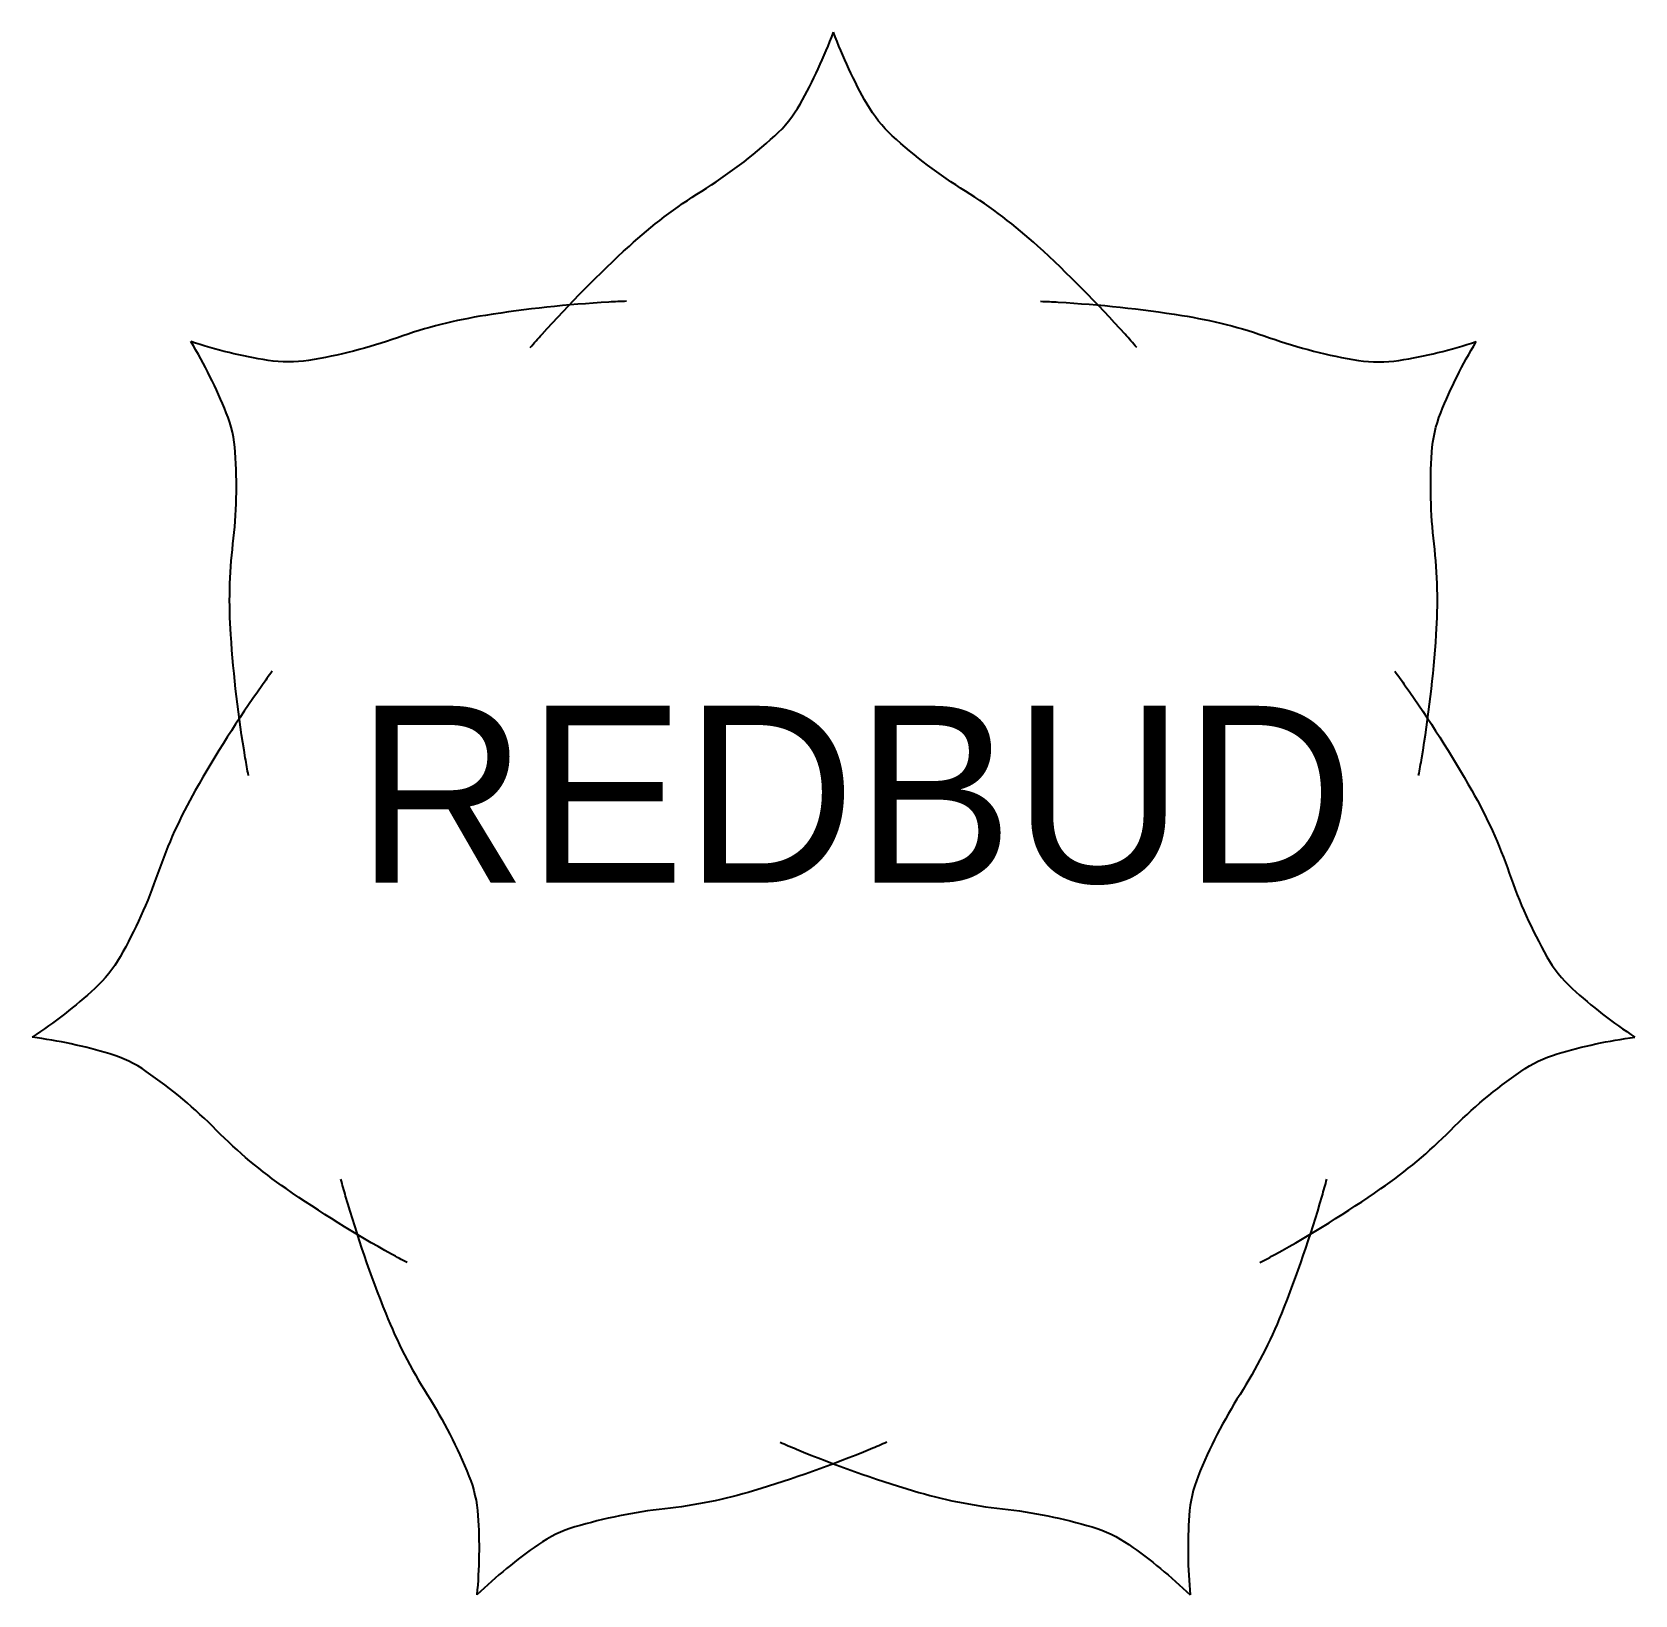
# Model space of a CAD drawing. Header units: feet. Extents: x -0.94 to 0.88, y -0.86 to 0.91.
import ezdxf

# ---------------------------------------------------------------- set-up
doc = ezdxf.new("R2010")
doc.units = ezdxf.units.FT
doc.header["$MEASUREMENT"] = 0
doc.layers.add('SYM-TREE', color=7, linetype='Continuous')

# ---------------------------------------------------------------- blocks, each defined once
blk = doc.blocks.new('trpop')
for points in [[(-0.18444, 0.30809, -0.005426), (-0.17731, 0.31622, -0.024653), (-0.12418, 0.36988, -0.046065), (-0.08021, 0.40324, 0.045564), (-0.03574, 0.43691, 0.079236), (-0.0204, 0.45613, 0.040074), (0, 0.5)], [(0.18444, 0.30809, 0.005426), (0.17731, 0.31622, 0.024653), (0.12418, 0.36988, 0.046065), (0.08021, 0.40324, -0.045564), (0.03574, 0.43691, -0.079236), (0.0204, 0.45613, -0.040074), (0, 0.5)], [(-0.12588, 0.33629, 0.005426), (-0.13668, 0.33578, 0.024653), (-0.21176, 0.3277, 0.046065), (-0.26525, 0.31413, -0.045564), (-0.31931, 0.30035, -0.079236), (-0.34389, 0.30034, -0.040074), (-0.39092, 0.31174)], [(0.12588, 0.33629, -0.005426), (0.13668, 0.33578, -0.024653), (0.21176, 0.3277, -0.046065), (0.26525, 0.31413, 0.045564), (0.31931, 0.30035, 0.079236), (0.34389, 0.30034, 0.040074), (0.39092, 0.31174)], [(-0.35587, 0.04789, -0.005426), (-0.35778, 0.05853, -0.024653), (-0.36661, 0.13353, -0.046065), (-0.36528, 0.1887, 0.045564), (-0.36387, 0.24447, 0.079236), (-0.36934, 0.26844, 0.040074), (-0.39092, 0.31174)], [(0.35587, 0.04789, 0.005426), (0.35778, 0.05853, 0.024653), (0.36661, 0.13353, 0.046065), (0.36528, 0.1887, -0.045564), (0.36387, 0.24447, -0.079236), (0.36934, 0.26844, -0.040074), (0.39092, 0.31174)], [(-0.34141, 0.11126, 0.005426), (-0.34774, 0.1025, 0.024653), (-0.38824, 0.03876, 0.046065), (-0.41098, -0.01153, -0.045564), (-0.43391, -0.06238, -0.079236), (-0.44923, -0.08161, -0.040074), (-0.48746, -0.11126)], [(0.34141, 0.11126, -0.005426), (0.34774, 0.1025, -0.024653), (0.38824, 0.03876, -0.046065), (0.41098, -0.01153, 0.045564), (0.43391, -0.06238, 0.079236), (0.44923, -0.08161, 0.040074), (0.48746, -0.11126)], [(-0.25932, -0.24837, -0.005426), (-0.26883, -0.24323, -0.024653), (-0.33298, -0.20337, -0.046065), (-0.37528, -0.16793, 0.045564), (-0.41801, -0.13206, 0.079236), (-0.44015, -0.12139, 0.040074), (-0.48746, -0.11126)], [(0.25932, -0.24837, 0.005426), (0.26883, -0.24323, 0.024653), (0.33298, -0.20337, 0.046065), (0.37528, -0.16793, -0.045564), (0.41801, -0.13206, -0.079236), (0.44015, -0.12139, -0.040074), (0.48746, -0.11126)], [(-0.29985, -0.19755, 0.005426), (-0.29695, -0.20797, 0.024653), (-0.27237, -0.27938, 0.046065), (-0.24723, -0.3285, -0.045564), (-0.22177, -0.37814, -0.079236), (-0.21629, -0.4021, -0.040074), (-0.21694, -0.45048)], [(0.29985, -0.19755, -0.005426), (0.29695, -0.20797, -0.024653), (0.27237, -0.27938, -0.046065), (0.24723, -0.3285, 0.045564), (0.22177, -0.37814, 0.079236), (0.21629, -0.4021, 0.040074), (0.21694, -0.45048)], [(0.0325, -0.3576, -0.005426), (0.02255, -0.36183, -0.024653), (-0.04861, -0.38713, -0.046065), (-0.10269, -0.39811, 0.045564), (-0.15737, -0.40915, 0.079236), (-0.17952, -0.41981, 0.040074), (-0.21694, -0.45048)], [(-0.0325, -0.3576, 0.005426), (-0.02255, -0.36183, 0.024653), (0.04861, -0.38713, 0.046065), (0.10269, -0.39811, -0.045564), (0.15737, -0.40915, -0.079236), (0.17952, -0.41981, -0.040074), (0.21694, -0.45048)]]:
    blk.add_lwpolyline(points, format="xyb")

msp = doc.modelspace()

# ---------------------------------------------------------------- block references
at = {"layer": 'SYM-TREE', "xscale": 1.859999999999673, "yscale": 1.859999999999673}
msp.add_blockref('trpop', (-0.0287, -0.0238), dxfattribs=at)

# ---------------------------------------------------------------- texts
at = {"insert": (-0.5687, 0.1441), "char_height": 0.2, "width": 0.983222, "attachment_point": 1}
msp.add_mtext('REDBUD', dxfattribs=at)

doc.saveas('drawing.dxf')
